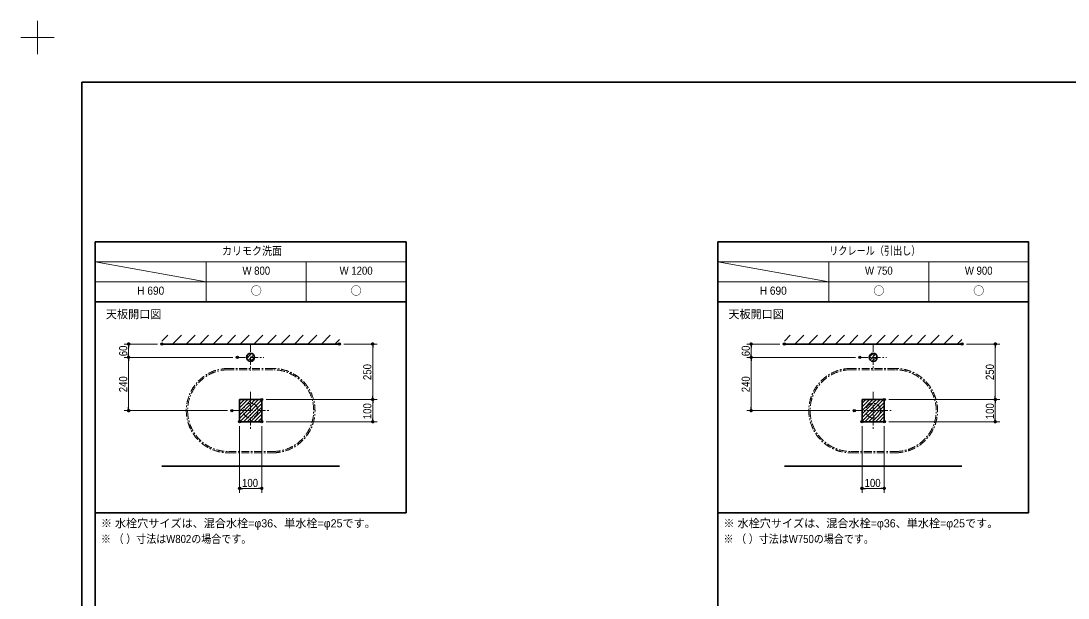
# Model space of a CAD drawing. Units: millimetres, scale not verified. Extents: x -6062 to 6062, y -3045 to 3045.
# Drawn here: x -6062 to -1344, y 446 to 3045 of the extents above; entities that cross this region are included whole.
import ezdxf
from ezdxf.enums import TextEntityAlignment as Align

# ---------------------------------------------------------------- set-up
doc = ezdxf.new("R2010")
doc.units = ezdxf.units.MM
doc.header["$LTSCALE"] = 20
doc.header["$PDMODE"] = 32
doc.header["$PDSIZE"] = 10
doc.linetypes.add('USER1', pattern=[2.91, 1.76, -0.4, 0.35, -0.4])
for name, color, linetype, lineweight in [('0-0_1図面枠', 7, 'Continuous', 20), ('0-3_2寸法-1', 7, 'Continuous', 15), ('0-4_0', 7, 'Continuous', 25), ('0-8_3一般', 7, 'Continuous', 15)]:
    doc.layers.add(name, color=color, linetype=linetype, lineweight=lineweight)
doc.layers.add('0-5_Defpoints', color=7, linetype='Continuous')
doc.styles.add('ＭＳ Ｐゴシック', font='')
doc.styles.get('ＭＳ Ｐゴシック').set_extended_font_data('MS PGothic')

# ---------------------------------------------------------------- blocks, each defined once
blk = doc.blocks.new('グループ-4')
at = {"layer": '0-0_1図面枠', "lineweight": 30}
for p, q in [((-78800, 41000), (-78800, -48600)), ((-22700, 41000), (-22700, -48600))]:
    blk.add_line(p, q, dxfattribs=at)
at = {"layer": '0-0_1図面枠', "lineweight": 15}
for p, q in [((-50800, 39200), (-78800, 39200)), ((-78800, 39200), (-68800, 37400)), ((-68800, 35600), (-68800, 39200)), ((-59800, 35600), (-59800, 39200)), ((5300, 39200), (-22700, 39200)), ((-22700, 39200), (-12700, 37400)), ((-12700, 35600), (-12700, 39200)), ((-3700, 35600), (-3700, 39200)), ((-78800, 37400), (-50800, 37400)), ((-22700, 37400), (5300, 37400))]:
    blk.add_line(p, q, dxfattribs=at)
at = {"layer": '0-0_1図面枠', "lineweight": 30}
for points in [[(-78800, 41000), (-50800, 41000), (-50800, 35600), (-78800, 35600)], [(-22700, 41000), (5300, 41000), (5300, 35600), (-22700, 35600)], [(-78800, 35600), (-50800, 35600), (-50800, 16600), (-78800, 16600)], [(-22700, 35600), (5300, 35600), (5300, 16600), (-22700, 16600)]]:
    blk.add_lwpolyline(points, close=True, dxfattribs=at)
blk = doc.blocks.new('_Dot')
at = {"layer": '0-4_0'}
blk.add_line((-10, 0), (-20, 0), dxfattribs=at)
for points in [[(0, 0), (-10, 0), (-9.92, 1.25)], [(0, 0), (-9.92, -1.25), (-10, 0)], [(0, 0), (-9.92, 1.25), (-9.69, 2.49)], [(0, 0), (-9.69, -2.49), (-9.92, -1.25)], [(0, 0), (-9.69, 2.49), (-9.3, 3.68)], [(0, 0), (-9.3, -3.68), (-9.69, -2.49)], [(0, 0), (-9.3, 3.68), (-8.76, 4.82)], [(0, 0), (-8.76, -4.82), (-9.3, -3.68)], [(0, 0), (-8.76, 4.82), (-8.09, 5.88)], [(0, 0), (-8.09, -5.88), (-8.76, -4.82)], [(0, 0), (-8.09, 5.88), (-7.29, 6.85)], [(0, 0), (-7.29, -6.85), (-8.09, -5.88)], [(0, 0), (-7.29, 6.85), (-6.37, 7.71)], [(0, 0), (-6.37, -7.71), (-7.29, -6.85)], [(0, 0), (-6.37, 7.71), (-5.36, 8.44)], [(0, 0), (-5.36, -8.44), (-6.37, -7.71)], [(0, 0), (-5.36, 8.44), (-4.26, 9.05)], [(0, 0), (-4.26, -9.05), (-5.36, -8.44)], [(0, 0), (-4.26, 9.05), (-3.09, 9.51)], [(0, 0), (-3.09, -9.51), (-4.26, -9.05)], [(0, 0), (-3.09, 9.51), (-1.87, 9.82)], [(0, 0), (-1.87, -9.82), (-3.09, -9.51)], [(0, 0), (-1.87, 9.82), (-0.63, 9.98)], [(0, 0), (-0.63, -9.98), (-1.87, -9.82)], [(0, 0), (-0.63, 9.98), (0.63, 9.98)], [(0, 0), (0.63, -9.98), (-0.63, -9.98)], [(0, 0), (0.63, 9.98), (1.87, 9.82)], [(0, 0), (1.87, 9.82), (3.09, 9.51)], [(0, 0), (3.09, 9.51), (4.26, 9.05)], [(0, 0), (4.26, 9.05), (5.36, 8.44)], [(0, 0), (5.36, 8.44), (6.37, 7.71)], [(0, 0), (6.37, 7.71), (7.29, 6.85)], [(0, 0), (7.29, 6.85), (8.09, 5.88)], [(0, 0), (8.09, 5.88), (8.76, 4.82)], [(0, 0), (8.76, 4.82), (9.3, 3.68)], [(0, 0), (9.3, 3.68), (9.69, 2.49)], [(0, 0), (9.69, 2.49), (9.92, 1.25)], [(0, 0), (9.92, 1.25), (10, 0)], [(0, 0), (1.87, -9.82), (0.63, -9.98)], [(0, 0), (3.09, -9.51), (1.87, -9.82)], [(0, 0), (4.26, -9.05), (3.09, -9.51)], [(0, 0), (5.36, -8.44), (4.26, -9.05)], [(0, 0), (6.37, -7.71), (5.36, -8.44)], [(0, 0), (7.29, -6.85), (6.37, -7.71)], [(0, 0), (8.09, -5.88), (7.29, -6.85)], [(0, 0), (8.76, -4.82), (8.09, -5.88)], [(0, 0), (9.3, -3.68), (8.76, -4.82)], [(0, 0), (9.69, -2.49), (9.3, -3.68)], [(0, 0), (9.92, -1.25), (9.69, -2.49)], [(0, 0), (10, 0), (9.92, -1.25)]]:
    blk.add_solid(points, dxfattribs=at)
blk = doc.blocks.new('グループ')
at = {"layer": '0-0_1図面枠', "lineweight": 15}
for p, q in [((-84000, 57900), (-84000, 60900)), ((-85500, 59400), (-82500, 59400))]:
    blk.add_line(p, q, dxfattribs=at)
blk = doc.blocks.new('グループ-2')
at = {"layer": '0-0_1図面枠', "lineweight": 35}
blk.add_lwpolyline([(-80000, 55400), (80000, 55400), (80000, -55400), (-80000, -55400)], close=True, dxfattribs=at)

msp = doc.modelspace()

# ---------------------------------------------------------------- linework, layer by layer
at = {"layer": '0-3_2寸法-1'}
for p, q in [((-5447.5, 1590), (-5597.5, 1590)), ((-5577.5, 1545.01), (-5577.5, 1574.99)), ((-4607.5, 1590), (-4457.5, 1590)), ((-4477.5, 1355.01), (-4477.5, 1574.99)), ((-2642.5, 1590), (-2792.5, 1590)), ((-2772.5, 1545.01), (-2772.5, 1574.99)), ((-1802.5, 1590), (-1652.5, 1590)), ((-1672.5, 1355.01), (-1672.5, 1574.99)), ((-5107.5, 1530), (-5597.5, 1530)), ((-5107.5, 1530), (-5597.5, 1530)), ((-5577.5, 1514.99), (-5577.5, 1305.01)), ((-2302.5, 1530), (-2792.5, 1530)), ((-2302.5, 1530), (-2792.5, 1530)), ((-2772.5, 1514.99), (-2772.5, 1305.01)), ((-4957.5, 1340), (-4457.5, 1340)), ((-4957.5, 1340), (-4457.5, 1340)), ((-4477.5, 1255.01), (-4477.5, 1324.99)), ((-2152.5, 1340), (-1652.5, 1340)), ((-2152.5, 1340), (-1652.5, 1340)), ((-1672.5, 1255.01), (-1672.5, 1324.99)), ((-5132.5, 1290), (-5597.5, 1290)), ((-2327.5, 1290), (-2792.5, 1290)), ((-4957.5, 1240), (-4457.5, 1240)), ((-2152.5, 1240), (-1652.5, 1240)), ((-5077.5, 1220), (-5077.5, 920)), ((-4977.5, 1220), (-4977.5, 920)), ((-2272.5, 1220), (-2272.5, 920)), ((-2172.5, 1220), (-2172.5, 920)), ((-4992.51, 940), (-5062.49, 940)), ((-2187.51, 940), (-2257.49, 940))]:
    msp.add_line(p, q, dxfattribs=at)
at = {"layer": '0-5_Defpoints'}
for p in [(-5577.5, 1590), (-5427.5, 1590), (-4627.5, 1590), (-4477.5, 1590), (-2772.5, 1590), (-2622.5, 1590), (-1822.5, 1590), (-1672.5, 1590), (-5087.5, 1530), (-2282.5, 1530), (-4977.5, 1340), (-4477.5, 1340), (-2172.5, 1340), (-1672.5, 1340), (-5577.5, 1290), (-5112.5, 1290), (-2772.5, 1290), (-2307.5, 1290), (-5077.5, 1240), (-4977.5, 1240), (-2272.5, 1240), (-2172.5, 1240), (-5077.5, 940), (-2272.5, 940)]:
    msp.add_point(p, dxfattribs=at)
at = {"layer": '0-8_3一般'}
for p, q in [((-5427.5, 1602.56), (-5400.06, 1630)), ((-5379.1, 1590), (-5339.1, 1630)), ((-5318.14, 1590), (-5278.14, 1630)), ((-5257.18, 1590), (-5217.18, 1630)), ((-5196.22, 1590), (-5156.22, 1630)), ((-5135.26, 1590), (-5095.26, 1630)), ((-5074.3, 1590), (-5034.3, 1630)), ((-5013.34, 1590), (-4973.34, 1630)), ((-4952.38, 1590), (-4912.38, 1630)), ((-4891.42, 1590), (-4851.42, 1630)), ((-4830.46, 1590), (-4790.46, 1630)), ((-4769.5, 1590), (-4729.5, 1630)), ((-4708.54, 1590), (-4668.54, 1630)), ((-4647.58, 1590), (-4627.5, 1610.08)), ((-2622.5, 1603.4), (-2595.9, 1630)), ((-2574.94, 1590), (-2534.94, 1630)), ((-2513.98, 1590), (-2473.98, 1630)), ((-2453.02, 1590), (-2413.02, 1630)), ((-2392.06, 1590), (-2352.06, 1630)), ((-2331.1, 1590), (-2291.1, 1630)), ((-2270.14, 1590), (-2230.14, 1630)), ((-2209.18, 1590), (-2169.18, 1630)), ((-2148.22, 1590), (-2108.22, 1630)), ((-2087.26, 1590), (-2047.26, 1630)), ((-2026.3, 1590), (-1986.3, 1630)), ((-1965.34, 1590), (-1925.34, 1630)), ((-1904.38, 1590), (-1864.38, 1630)), ((-1843.42, 1590), (-1822.5, 1610.92)), ((-5045.06, 1526.44), (-5023.91, 1547.59)), ((-5039.18, 1516.32), (-5013.86, 1541.64)), ((-5027.44, 1512.06), (-5009.5, 1530)), ((-2240.42, 1531.08), (-2223.61, 1547.89)), ((-2236.64, 1518.86), (-2211.4, 1544.1)), ((-2226.88, 1512.62), (-2205.11, 1534.39)), ((-5077.5, 1334), (-5071.5, 1340)), ((-5077.5, 1318), (-5055.5, 1340)), ((-5077.5, 1302), (-5039.5, 1340)), ((-5077.5, 1286), (-5023.5, 1340)), ((-5077.5, 1270), (-5007.5, 1340)), ((-5077.5, 1254), (-4991.5, 1340)), ((-5075.5, 1240), (-4977.5, 1338)), ((-5059.5, 1240), (-4977.5, 1322)), ((-2272.5, 1339), (-2271.5, 1340)), ((-2272.5, 1323), (-2255.5, 1340)), ((-2272.5, 1307), (-2239.5, 1340)), ((-2272.5, 1291), (-2223.5, 1340)), ((-2272.5, 1275), (-2207.5, 1340)), ((-2272.5, 1259), (-2191.5, 1340)), ((-2272.5, 1243), (-2175.5, 1340)), ((-2259.5, 1240), (-2172.5, 1327)), ((-5043.5, 1240), (-4977.5, 1306)), ((-5027.5, 1240), (-4977.5, 1290)), ((-5011.5, 1240), (-4977.5, 1274)), ((-2243.5, 1240), (-2172.5, 1311)), ((-2227.5, 1240), (-2172.5, 1295)), ((-2211.5, 1240), (-2172.5, 1279)), ((-4995.5, 1240), (-4977.5, 1258)), ((-4979.5, 1240), (-4977.5, 1242)), ((-2195.5, 1240), (-2172.5, 1263)), ((-2179.5, 1240), (-2172.5, 1247))]:
    msp.add_line(p, q, dxfattribs=at)
at = {"layer": '0-8_3一般', "lineweight": 30}
for p, q in [((-5427.5, 1590), (-4627.5, 1590)), ((-2622.5, 1590), (-1822.5, 1590)), ((-5427.5, 1040), (-4627.5, 1040)), ((-2622.5, 1040), (-1822.5, 1040))]:
    msp.add_line(p, q, dxfattribs=at)
at = {"layer": '0-8_3一般', "linetype": 'USER1'}
for p, q in [((-5027.5, 1590), (-5027.5, 1470)), ((-2222.5, 1590), (-2222.5, 1470)), ((-5087.5, 1530), (-4967.5, 1530)), ((-2282.5, 1530), (-2162.5, 1530)), ((-4927.5, 1480), (-5127.5, 1480)), ((-4927.5, 1474), (-5127.5, 1474)), ((-2122.5, 1480), (-2322.5, 1480)), ((-2122.5, 1474), (-2322.5, 1474)), ((-5027.5, 1375), (-5027.5, 1205)), ((-2222.5, 1375), (-2222.5, 1205)), ((-5112.5, 1290), (-4942.5, 1290)), ((-2307.5, 1290), (-2137.5, 1290)), ((-5127.5, 1106), (-4927.5, 1106)), ((-5127.5, 1100), (-4927.5, 1100)), ((-2322.5, 1106), (-2122.5, 1106)), ((-2322.5, 1100), (-2122.5, 1100))]:
    msp.add_line(p, q, dxfattribs=at)
at = {"layer": '0-8_3一般', "lineweight": 30}
for points in [[(-5077.5, 1340), (-4977.5, 1340), (-4977.5, 1240), (-5077.5, 1240)], [(-2272.5, 1340), (-2172.5, 1340), (-2172.5, 1240), (-2272.5, 1240)]]:
    msp.add_lwpolyline(points, close=True, dxfattribs=at)
for centre in [(-5027.5, 1530), (-2222.5, 1530)]:
    msp.add_circle(centre, 18, dxfattribs=at)
at = {"layer": '0-8_3一般', "linetype": 'USER1'}
for centre in [(-5027.5, 1290), (-2222.5, 1290)]:
    msp.add_circle(centre, 33, dxfattribs=at)
for centre, radius, start, end in [((-5127.5, 1290), 190, 90, 270), ((-5127.5, 1290), 184, 90, 270), ((-4927.5, 1290), 190, 270, 90), ((-4927.5, 1290), 184, 270, 90), ((-2322.5, 1290), 190, 90, 270), ((-2322.5, 1290), 184, 90, 270), ((-2122.5, 1290), 190, 270, 90), ((-2122.5, 1290), 184, 270, 90)]:
    msp.add_arc(centre, radius, start, end, dxfattribs=at)

# ---------------------------------------------------------------- block references
at = {"layer": '0-0_1図面枠', "xscale": 0.05, "yscale": 0.05}
for name in ['グループ-2', 'グループ-4']:
    msp.add_blockref(name, (-1787.5, 0), dxfattribs=at)
at = {"layer": '0-3_2寸法-1', "xscale": 0.7503418, "yscale": 0.7503418}
for p, rotation in [((-5577.5, 1590), 90), ((-4477.5, 1590), 90), ((-2772.5, 1590), 90), ((-1672.5, 1590), 90), ((-5577.5, 1530), 270), ((-5577.5, 1530), 90), ((-2772.5, 1530), 270), ((-2772.5, 1530), 90), ((-4477.5, 1340), 270), ((-4477.5, 1340), 90), ((-1672.5, 1340), 270), ((-1672.5, 1340), 90), ((-5577.5, 1290), 270), ((-2772.5, 1290), 270), ((-4477.5, 1240), 270), ((-1672.5, 1240), 270), ((-5077.5, 940), 180), ((-2272.5, 940), 180)]:
    msp.add_blockref('_Dot', p, dxfattribs=dict(at, rotation=rotation))
for p in [(-4977.5, 940), (-2172.5, 940)]:
    msp.add_blockref('_Dot', p, dxfattribs=at)
at = {"layer": '0-5_Defpoints', "xscale": 0.05, "yscale": 0.05}
msp.add_blockref('グループ', (-1787.5, 0), dxfattribs=at)

# ---------------------------------------------------------------- texts
at = {"layer": '0-0_1図面枠', "style": 'ＭＳ Ｐゴシック'}
for s, height, width, p in [('カリモク洗面', 36.66, 0.9, (-5156.39, 1980.07)), ('リクレール（引出し）', 36.69, 0.8, (-2420.67, 1980.64)), ('W 800', 36.66, 0.9, (-5064.45, 1890.95)), ('W 1200', 36.69, 0.9, (-4626.75, 1890.95)), ('W 750', 36.66, 0.9, (-2259.45, 1890.95)), ('W 900', 36.66, 0.9, (-1809.45, 1890.95)), ('H 690', 36.66, 0.95, (-5538.49, 1800.95)), ('H 690', 36.66, 0.95, (-2733.49, 1800.95)), ('※ （ ）寸法はW802の場合です。', 36.69, 0.9, (-5702.1, 682.55)), ('※ （ ）寸法はW750の場合です。', 36.69, 0.9, (-2897.1, 682.55))]:
    msp.add_text(s, height=height, dxfattribs=dict(at, width=width)).set_placement(p, align=Align.BOTTOM_LEFT)
for s, p in [('○', (-5027.09, 1800.46)), ('○', (-4577.09, 1800.46)), ('○', (-2222.09, 1800.46)), ('○', (-1772.09, 1800.46)), ('天板開口図', (-5680, 1694.84)), ('天板開口図', (-2875, 1694.84)), ('※ 水栓穴サイズは、混合水栓=φ36、単水栓=φ25です。', (-5702.1, 753.08)), ('※ 水栓穴サイズは、混合水栓=φ36、単水栓=φ25です。', (-2897.1, 753.08))]:
    msp.add_text(s, height=36.66, dxfattribs=at).set_placement(p, align=Align.BOTTOM_LEFT)
at = {"layer": '0-3_2寸法-1', "style": 'ＭＳ Ｐゴシック', "width": 0.9}
for s, p in [('60', (-5572.54, 1534.92)), ('60', (-2767.54, 1534.92)), ('250', (-4472.54, 1427.72)), ('250', (-1667.54, 1427.72)), ('240', (-5572.54, 1372.72)), ('240', (-2767.54, 1372.72)), ('100', (-4472.54, 1251.39)), ('100', (-1667.54, 1251.39))]:
    msp.add_text(s, height=36.66, rotation=90, dxfattribs=at).set_placement(p, align=Align.BOTTOM_LEFT)
for p in [(-5066.11, 935.04), (-2261.11, 935.04)]:
    msp.add_text('100', height=36.66, dxfattribs=at).set_placement(p, align=Align.BOTTOM_LEFT)

doc.saveas('drawing.dxf')
